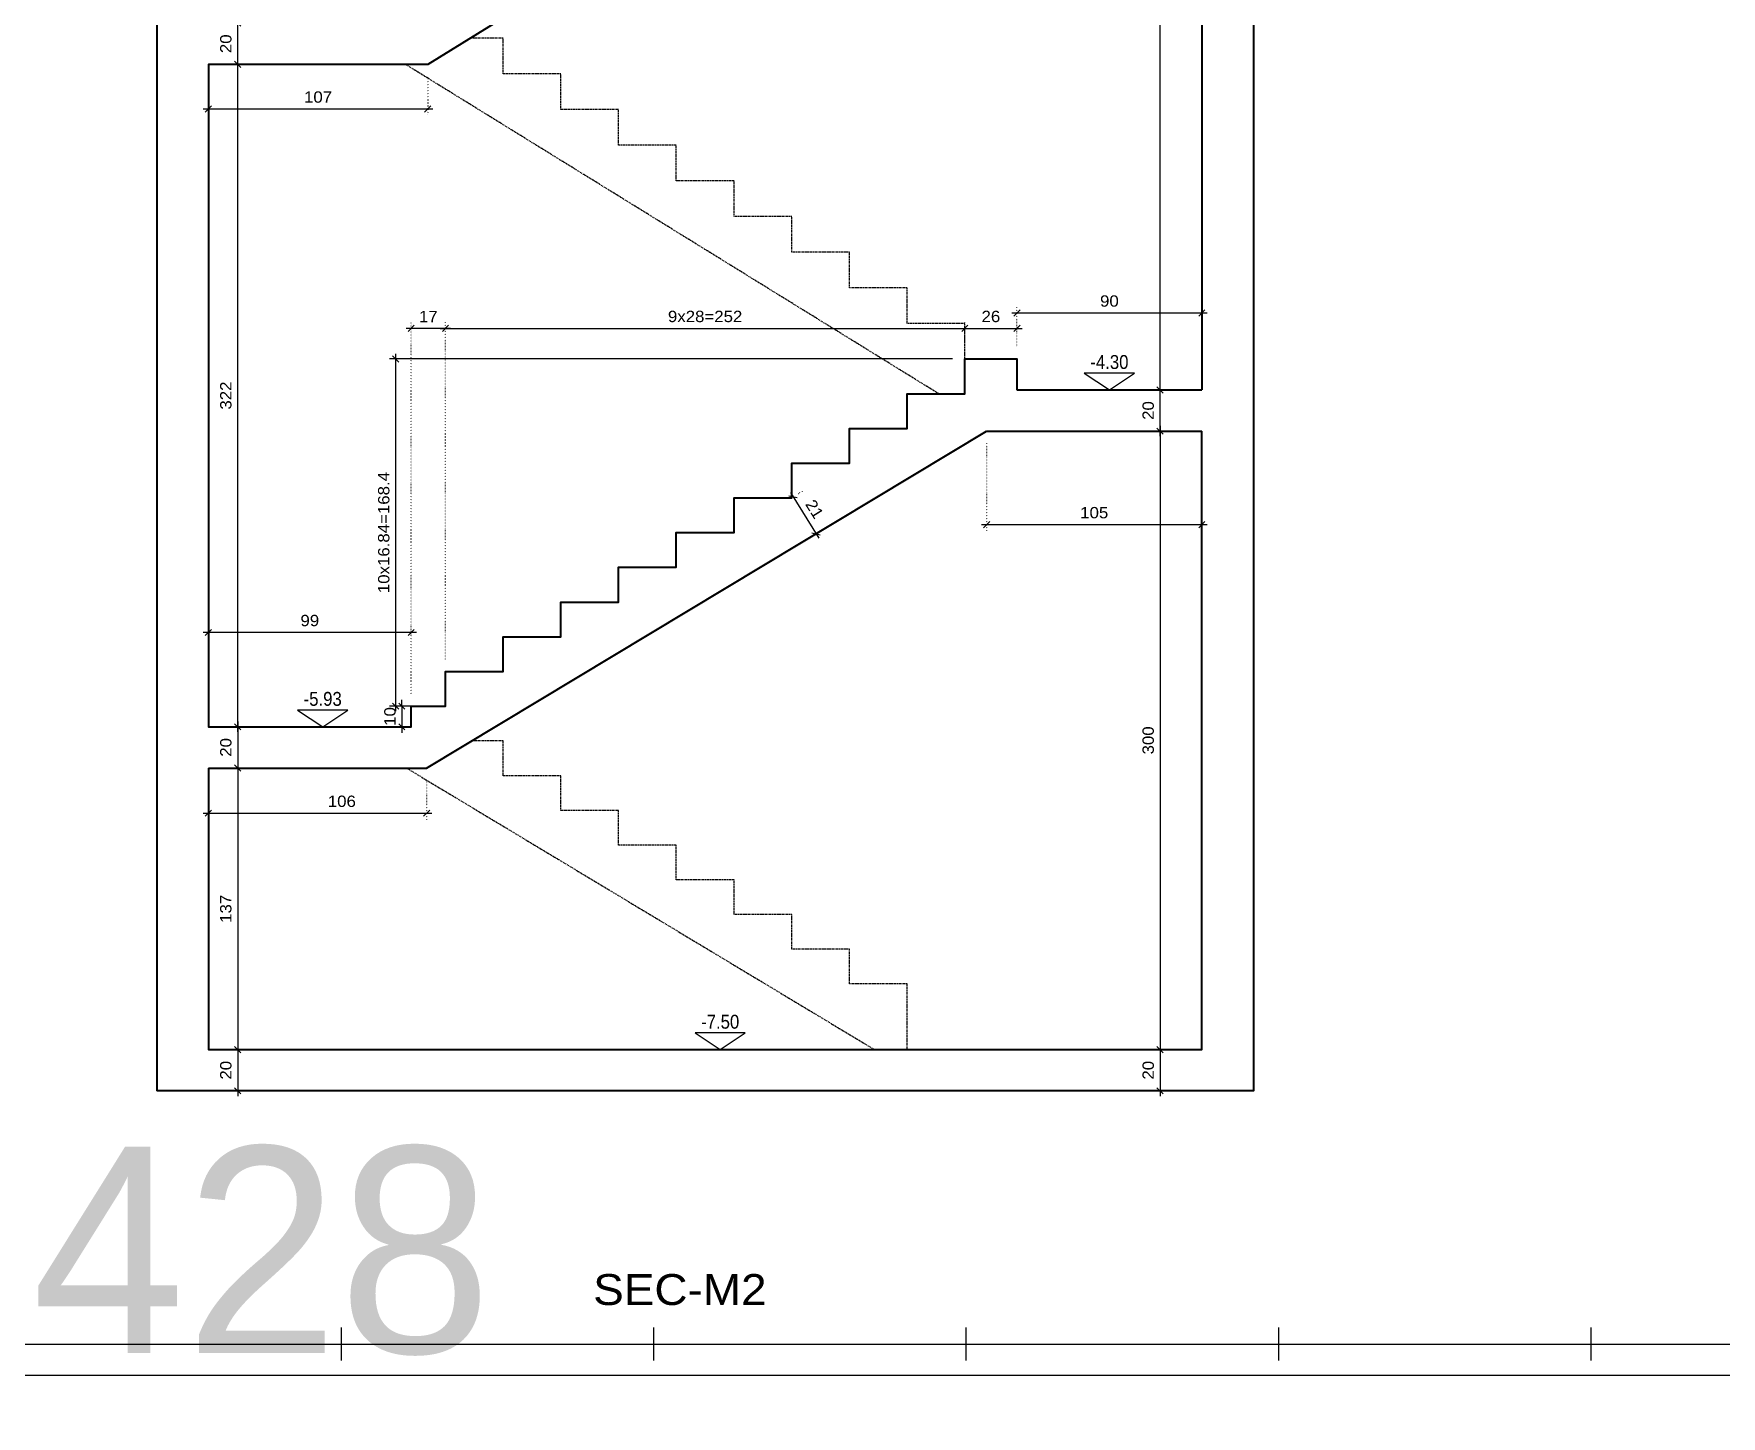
# Model space of a CAD drawing. Header units: centimetres. Extents: x 20560 to 58501, y -11023 to 7736.
# Drawn here: x 54501 to 55320, y -10987 to -10317 of the extents above; entities that cross this region are included whole.
import ezdxf
from ezdxf.enums import TextEntityAlignment as Align

# ---------------------------------------------------------------- set-up
doc = ezdxf.new("R2010")
doc.units = ezdxf.units.CM
doc.header["$LTSCALE"] = 0.5
doc.header["$MEASUREMENT"] = 0
for name, pattern in [('DASHDOT2', [0.5, 0.25, -0.125, 0, -0.125]), ('DOT', [0.25, 0, -0.25]), ('HD', [0.3, 0.2, -0.1])]:
    doc.linetypes.add(name, pattern=pattern)
doc.layers.get('DEFPOINTS').update_dxf_attribs({"color": 1})
for name, color, linetype in [('DIM', 2, 'Continuous'), ('ENG_level', 1, 'DASHDOT2'), ('IRON', 1, 'Continuous'), ('otm-text', 1, 'Continuous'), ('P-lines', 3, 'Continuous')]:
    doc.layers.add(name, color=color, linetype=linetype)
doc.layers.add('l4', color=2, linetype='HD', transparency=0.5)
doc.layers.add('W-Conc', color=3, linetype='Continuous', lineweight=40)
doc.styles.add('AUTechno', font='AUTechno')
doc.styles.add('danmm', font='danmm.shx', dxfattribs={"width": 0.9})
doc.styles.add('hebtxt', font='hebtxt-weld.shx', dxfattribs={"width": 1.11})
doc.styles.add('ROMANS', font='romans')
doc.dimstyles.new('25', dxfattribs={"dimtxt": 5.5, "dimasz": 3, "dimexe": 3, "dimexo": 6, "dimgap": 3, "dimtad": 1, "dimdec": 0, "dimrnd": 0.5, "dimtxsty": 'hebtxt', "dimblk1": 'OBLIQUE', "dimblk2": 'OBLIQUE', "dimsah": 1, "dimcen": 1, "dimdle": 2.5, "dimclre": 9, "dimclrt": 3, "dimazin": 3, "dimtfac": 1, "dimtdec": 0, "dimtix": 1, "dimtmove": 2, "dimatfit": 3, "dimldrblk": 'OBLIQUE'})
doc.dimstyles.get("Standard").update_dxf_attribs({"dimscale": 100, "dimtxt": 2.5, "dimasz": 0.01, "dimexe": 0.2, "dimexo": 1.2, "dimgap": 0.1, "dimtad": 1, "dimdec": 0, "dimrnd": 0.1, "dimtxsty": 'AUTechno', "dimblk": 'AUCircle', "dimcen": 0.2, "dimse1": 1, "dimse2": 1, "dimclrd": 256, "dimclrt": 256, "dimadec": 1, "dimazin": 3, "dimtfac": 1, "dimtdec": 0, "dimtmove": 2, "dimatfit": 3, "dimldrblk": 'AUArrowL', "dimlwd": -1})

# ---------------------------------------------------------------- blocks, each defined once
blk = doc.blocks.new('MF1')
blk.add_lwpolyline([(30, 20), (0, 0), (-30, 20)], close=True)
at = {"style": 'ROMANS'}
blk.add_attdef('0', text='', height=6, dxfattribs=at).set_placement((0, 25), align=Align.CENTER)
blk = doc.blocks.new('_OBLIQUE')
at = {"color": 0, "linetype": 'ByBlock'}
blk.add_line((-0.5, -0.5), (0.5, 0.5), dxfattribs=at)
blk = doc.blocks.new('*D2712')
at = {"layer": 'DEFPOINTS', "color": 0, "ltscale": 5, "transparency": 16777216}
for p in [(54599.75, -10331.36), (54604.77, -10331.36), (54603.57, -10652.66)]:
    blk.add_point(p, dxfattribs=at)
at = {"layer": 'DIM', "color": 9, "linetype": 'DOT', "lineweight": -2, "ltscale": 5, "transparency": 16777216}
for p, q in [((54598.77, -10331.36), (54596.75, -10331.36)), ((54597.57, -10652.66), (54596.75, -10652.66))]:
    blk.add_line(p, q, dxfattribs=at)
at = {"layer": 'DIM', "color": 0, "lineweight": -2, "ltscale": 5, "transparency": 16777216}
blk.add_line((54599.75, -10655.16), (54599.75, -10328.86), dxfattribs=at)
at = {"layer": 'DIM', "color": 0, "lineweight": -2, "ltscale": 5, "transparency": 16777216, "xscale": 3, "yscale": 3, "zscale": 3}
for p, rotation in [((54599.75, -10331.36), 90), ((54599.75, -10652.66), 270)]:
    blk.add_blockref('_OBLIQUE', p, dxfattribs=dict(at, rotation=rotation))
at = {"layer": 'DIM', "color": 3, "ltscale": 5, "transparency": 16777216, "insert": (54594, -10492.01), "char_height": 5.5, "attachment_point": 5, "rotation": 90, "style": 'hebtxt'}
blk.add_mtext('\\A1;322', dxfattribs=at)
blk = doc.blocks.new('*D2713')
at = {"layer": 'DEFPOINTS', "color": 0, "ltscale": 5, "transparency": 16777216}
for p in [(54599.75, -10311.36), (54604.42, -10311.36), (54604.77, -10331.36)]:
    blk.add_point(p, dxfattribs=at)
at = {"layer": 'DIM', "color": 9, "linetype": 'DOT', "lineweight": -2, "ltscale": 5, "transparency": 16777216}
for p, q in [((54598.42, -10311.36), (54596.75, -10311.36)), ((54598.77, -10331.36), (54596.75, -10331.36))]:
    blk.add_line(p, q, dxfattribs=at)
at = {"layer": 'DIM', "color": 0, "lineweight": -2, "ltscale": 5, "transparency": 16777216}
blk.add_line((54599.75, -10333.86), (54599.75, -10308.86), dxfattribs=at)
at = {"layer": 'DIM', "color": 0, "lineweight": -2, "ltscale": 5, "transparency": 16777216, "xscale": 3, "yscale": 3, "zscale": 3}
for p, rotation in [((54599.75, -10311.36), 90), ((54599.75, -10331.36), 270)]:
    blk.add_blockref('_OBLIQUE', p, dxfattribs=dict(at, rotation=rotation))
at = {"layer": 'DIM', "color": 3, "ltscale": 5, "transparency": 16777216, "insert": (54594, -10321.36), "char_height": 5.5, "attachment_point": 5, "rotation": 90, "style": 'hebtxt'}
blk.add_mtext('\\A1;20', dxfattribs=at)
blk = doc.blocks.new('*D2720')
at = {"layer": 'DEFPOINTS', "color": 0, "ltscale": 5, "transparency": 16777216}
for p in [(54585.53, -10672.66), (54691.4, -10672.66), (54691.4, -10694.59)]:
    blk.add_point(p, dxfattribs=at)
at = {"layer": 'DIM', "color": 9, "linetype": 'DOT', "lineweight": -2, "ltscale": 5, "transparency": 16777216}
for p, q in [((54585.53, -10678.66), (54585.53, -10697.59)), ((54691.4, -10678.66), (54691.4, -10697.59))]:
    blk.add_line(p, q, dxfattribs=at)
at = {"layer": 'DIM', "color": 0, "lineweight": -2, "ltscale": 5, "transparency": 16777216}
blk.add_line((54583.03, -10694.59), (54693.9, -10694.59), dxfattribs=at)
at = {"layer": 'DIM', "color": 0, "lineweight": -2, "ltscale": 5, "transparency": 16777216, "xscale": 3, "yscale": 3, "zscale": 3, "rotation": 180}
blk.add_blockref('_OBLIQUE', (54585.53, -10694.59), dxfattribs=at)
at = {"layer": 'DIM', "color": 0, "lineweight": -2, "ltscale": 5, "transparency": 16777216, "xscale": 3, "yscale": 3, "zscale": 3}
blk.add_blockref('_OBLIQUE', (54691.4, -10694.59), dxfattribs=at)
at = {"layer": 'DIM', "color": 3, "ltscale": 5, "transparency": 16777216, "insert": (54650.26, -10688.84), "char_height": 5.5, "attachment_point": 5, "style": 'hebtxt'}
blk.add_mtext('\\A1;106', dxfattribs=at)
blk = doc.blocks.new('*D2721')
at = {"layer": 'DEFPOINTS', "color": 0, "ltscale": 5, "transparency": 16777216}
for p in [(54963.09, -10509.26), (55067.53, -10509.26), (55067.53, -10554.59)]:
    blk.add_point(p, dxfattribs=at)
at = {"layer": 'DIM', "color": 9, "linetype": 'DOT', "lineweight": -2, "ltscale": 5, "transparency": 16777216}
for p, q in [((54963.09, -10515.26), (54963.09, -10557.59)), ((55067.53, -10515.26), (55067.53, -10557.59))]:
    blk.add_line(p, q, dxfattribs=at)
at = {"layer": 'DIM', "color": 0, "lineweight": -2, "ltscale": 5, "transparency": 16777216}
blk.add_line((54960.59, -10554.59), (55070.03, -10554.59), dxfattribs=at)
at = {"layer": 'DIM', "color": 0, "lineweight": -2, "ltscale": 5, "transparency": 16777216, "xscale": 3, "yscale": 3, "zscale": 3, "rotation": 180}
blk.add_blockref('_OBLIQUE', (54963.09, -10554.59), dxfattribs=at)
at = {"layer": 'DIM', "color": 0, "lineweight": -2, "ltscale": 5, "transparency": 16777216, "xscale": 3, "yscale": 3, "zscale": 3}
blk.add_blockref('_OBLIQUE', (55067.53, -10554.59), dxfattribs=at)
at = {"layer": 'DIM', "color": 3, "ltscale": 5, "transparency": 16777216, "insert": (55015.31, -10548.84), "char_height": 5.5, "attachment_point": 5, "style": 'hebtxt'}
blk.add_mtext('\\A1;105', dxfattribs=at)
blk = doc.blocks.new('*D2722')
at = {"layer": 'DEFPOINTS', "color": 0, "ltscale": 5, "transparency": 16777216}
for p in [(54585.53, -10331.36), (54691.92, -10331.36), (54691.92, -10352.99)]:
    blk.add_point(p, dxfattribs=at)
at = {"layer": 'DIM', "color": 9, "linetype": 'DOT', "lineweight": -2, "ltscale": 5, "transparency": 16777216}
for p, q in [((54585.53, -10337.36), (54585.53, -10355.99)), ((54691.92, -10337.36), (54691.92, -10355.99))]:
    blk.add_line(p, q, dxfattribs=at)
at = {"layer": 'DIM', "color": 0, "lineweight": -2, "ltscale": 5, "transparency": 16777216}
blk.add_line((54583.03, -10352.99), (54694.42, -10352.99), dxfattribs=at)
at = {"layer": 'DIM', "color": 0, "lineweight": -2, "ltscale": 5, "transparency": 16777216, "xscale": 3, "yscale": 3, "zscale": 3, "rotation": 180}
blk.add_blockref('_OBLIQUE', (54585.53, -10352.99), dxfattribs=at)
at = {"layer": 'DIM', "color": 0, "lineweight": -2, "ltscale": 5, "transparency": 16777216, "xscale": 3, "yscale": 3, "zscale": 3}
blk.add_blockref('_OBLIQUE', (54691.92, -10352.99), dxfattribs=at)
at = {"layer": 'DIM', "color": 3, "ltscale": 5, "transparency": 16777216, "insert": (54638.73, -10347.24), "char_height": 5.5, "attachment_point": 5, "style": 'hebtxt'}
blk.add_mtext('\\A1;107', dxfattribs=at)
blk = doc.blocks.new('*D2736')
at = {"layer": 'DEFPOINTS', "color": 0, "ltscale": 5, "transparency": 16777216}
for p in [(54952.53, -10459.41), (54952.53, -10474.26), (54700.53, -10625.82)]:
    blk.add_point(p, dxfattribs=at)
at = {"layer": 'DIM', "color": 0, "lineweight": -2, "ltscale": 5, "transparency": 16777216}
blk.add_line((54698.03, -10459.41), (54955.03, -10459.41), dxfattribs=at)
at = {"layer": 'DIM', "color": 9, "linetype": 'DOT', "lineweight": -2, "ltscale": 5, "transparency": 16777216}
for p, q in [((54700.53, -10619.82), (54700.53, -10456.41)), ((54952.53, -10468.26), (54952.53, -10456.41))]:
    blk.add_line(p, q, dxfattribs=at)
at = {"layer": 'DIM', "color": 0, "lineweight": -2, "ltscale": 5, "transparency": 16777216, "xscale": 3, "yscale": 3, "zscale": 3, "rotation": 180}
blk.add_blockref('_OBLIQUE', (54700.53, -10459.41), dxfattribs=at)
at = {"layer": 'DIM', "color": 0, "lineweight": -2, "ltscale": 5, "transparency": 16777216, "xscale": 3, "yscale": 3, "zscale": 3}
blk.add_blockref('_OBLIQUE', (54952.53, -10459.41), dxfattribs=at)
at = {"layer": 'DIM', "color": 3, "ltscale": 5, "transparency": 16777216, "insert": (54826.53, -10453.66), "char_height": 5.5, "attachment_point": 5, "style": 'hebtxt'}
blk.add_mtext('\\A1;9x28=252', dxfattribs=at)
blk = doc.blocks.new('*D2737')
at = {"layer": 'DEFPOINTS', "color": 0, "ltscale": 5, "transparency": 16777216}
for p in [(54683.91, -10459.41), (54700.53, -10625.82), (54683.91, -10642.66)]:
    blk.add_point(p, dxfattribs=at)
at = {"layer": 'DIM', "color": 0, "lineweight": -2, "ltscale": 5, "transparency": 16777216}
blk.add_line((54703.03, -10459.41), (54681.41, -10459.41), dxfattribs=at)
at = {"layer": 'DIM', "color": 9, "linetype": 'DOT', "lineweight": -2, "ltscale": 5, "transparency": 16777216}
for p, q in [((54683.91, -10636.66), (54683.91, -10456.41)), ((54700.53, -10619.82), (54700.53, -10456.41))]:
    blk.add_line(p, q, dxfattribs=at)
at = {"layer": 'DIM', "color": 0, "lineweight": -2, "ltscale": 5, "transparency": 16777216, "xscale": 3, "yscale": 3, "zscale": 3, "rotation": 180}
blk.add_blockref('_OBLIQUE', (54683.91, -10459.41), dxfattribs=at)
at = {"layer": 'DIM', "color": 0, "lineweight": -2, "ltscale": 5, "transparency": 16777216, "xscale": 3, "yscale": 3, "zscale": 3}
blk.add_blockref('_OBLIQUE', (54700.53, -10459.41), dxfattribs=at)
at = {"layer": 'DIM', "color": 3, "ltscale": 5, "transparency": 16777216, "insert": (54692.22, -10453.66), "char_height": 5.5, "attachment_point": 5, "style": 'hebtxt'}
blk.add_mtext('\\A1;17', dxfattribs=at)
blk = doc.blocks.new('*D2738')
at = {"layer": 'DEFPOINTS', "color": 0, "ltscale": 5, "transparency": 16777216}
for p in [(54977.8, -10459.41), (54952.53, -10474.26), (54977.8, -10474.26, 0)]:
    blk.add_point(p, dxfattribs=at)
at = {"layer": 'DIM', "color": 0, "lineweight": -2, "ltscale": 5, "transparency": 16777216}
blk.add_line((54950.03, -10459.41), (54980.3, -10459.41), dxfattribs=at)
at = {"layer": 'DIM', "color": 9, "linetype": 'DOT', "lineweight": -2, "ltscale": 5, "transparency": 16777216}
for p, q in [((54952.53, -10468.26), (54952.53, -10456.41)), ((54977.8, -10468.26), (54977.8, -10456.41))]:
    blk.add_line(p, q, dxfattribs=at)
at = {"layer": 'DIM', "color": 0, "lineweight": -2, "ltscale": 5, "transparency": 16777216, "xscale": 3, "yscale": 3, "zscale": 3, "rotation": 180}
blk.add_blockref('_OBLIQUE', (54952.53, -10459.41), dxfattribs=at)
at = {"layer": 'DIM', "color": 0, "lineweight": -2, "ltscale": 5, "transparency": 16777216, "xscale": 3, "yscale": 3, "zscale": 3}
blk.add_blockref('_OBLIQUE', (54977.8, -10459.41), dxfattribs=at)
at = {"layer": 'DIM', "color": 3, "ltscale": 5, "transparency": 16777216, "insert": (54965.17, -10453.66), "char_height": 5.5, "attachment_point": 5, "style": 'hebtxt'}
blk.add_mtext('\\A1;26', dxfattribs=at)
blk = doc.blocks.new('*D2739')
at = {"layer": 'DEFPOINTS', "color": 0, "ltscale": 5, "transparency": 16777216}
for p in [(54952.53, -10474.26, 0), (54676.37, -10642.66), (54700.53, -10642.66)]:
    blk.add_point(p, dxfattribs=at)
at = {"layer": 'DIM', "color": 9, "lineweight": -2, "ltscale": 5, "transparency": 16777216}
for p, q in [((54946.53, -10474.26), (54673.37, -10474.26)), ((54694.53, -10642.66), (54673.37, -10642.66))]:
    blk.add_line(p, q, dxfattribs=at)
at = {"layer": 'DIM', "color": 0, "lineweight": -2, "ltscale": 5, "transparency": 16777216}
blk.add_line((54676.37, -10471.76), (54676.37, -10645.16), dxfattribs=at)
at = {"layer": 'DIM', "color": 0, "lineweight": -2, "ltscale": 5, "transparency": 16777216, "xscale": 3, "yscale": 3, "zscale": 3}
for p, rotation in [((54676.37, -10474.26), 90), ((54676.37, -10642.66), 270)]:
    blk.add_blockref('_OBLIQUE', p, dxfattribs=dict(at, rotation=rotation))
at = {"layer": 'DIM', "color": 3, "ltscale": 5, "transparency": 16777216, "insert": (54670.62, -10558.46), "char_height": 5.5, "attachment_point": 5, "rotation": 90, "style": 'hebtxt'}
blk.add_mtext('\\A1;10x16.84=168.4', dxfattribs=at)
blk = doc.blocks.new('*D2740')
at = {"layer": 'DEFPOINTS', "color": 0, "ltscale": 5, "transparency": 16777216}
for p in [(54700.53, -10642.66), (54679.37, -10652.66), (54683.91, -10652.66)]:
    blk.add_point(p, dxfattribs=at)
at = {"layer": 'DIM', "color": 9, "linetype": 'DOT', "lineweight": -2, "ltscale": 5, "transparency": 16777216}
for p, q in [((54694.53, -10642.66), (54676.37, -10642.66)), ((54677.91, -10652.66), (54676.37, -10652.66))]:
    blk.add_line(p, q, dxfattribs=at)
at = {"layer": 'DIM', "color": 0, "lineweight": -2, "ltscale": 5, "transparency": 16777216}
for p, q in [((54679.37, -10642.66), (54679.37, -10639.66)), ((54679.37, -10642.66), (54679.37, -10652.66)), ((54679.37, -10652.66), (54679.37, -10655.66))]:
    blk.add_line(p, q, dxfattribs=at)
at = {"layer": 'DIM', "color": 0, "lineweight": -2, "ltscale": 5, "transparency": 16777216, "xscale": 3, "yscale": 3, "zscale": 3}
for p, rotation in [((54679.37, -10642.66), 270), ((54679.37, -10652.66), 90)]:
    blk.add_blockref('_OBLIQUE', p, dxfattribs=dict(at, rotation=rotation))
at = {"layer": 'DIM', "color": 3, "ltscale": 5, "transparency": 16777216, "insert": (54673.62, -10647.66), "char_height": 5.5, "attachment_point": 5, "rotation": 90, "style": 'hebtxt'}
blk.add_mtext('\\A1;10', dxfattribs=at)
blk = doc.blocks.new('*D2781')
at = {"layer": 'DEFPOINTS', "color": 0, "ltscale": 5, "transparency": 16777216}
for p in [(55047.26, -10489.26), (55067.53, -10489.26, 0), (55067.53, -10509.26, 0)]:
    blk.add_point(p, dxfattribs=at)
at = {"layer": 'DIM', "color": 0, "lineweight": -2, "ltscale": 5, "transparency": 16777216}
blk.add_line((55047.26, -10511.76), (55047.26, -10486.76), dxfattribs=at)
at = {"layer": 'DIM', "color": 9, "linetype": 'DOT', "lineweight": -2, "ltscale": 5, "transparency": 16777216}
for p, q in [((55061.53, -10489.26), (55044.26, -10489.26)), ((55061.53, -10509.26), (55044.26, -10509.26))]:
    blk.add_line(p, q, dxfattribs=at)
at = {"layer": 'DIM', "color": 0, "lineweight": -2, "ltscale": 5, "transparency": 16777216, "xscale": 3, "yscale": 3, "zscale": 3}
for p, rotation in [((55047.26, -10489.26), 90), ((55047.26, -10509.26), 270)]:
    blk.add_blockref('_OBLIQUE', p, dxfattribs=dict(at, rotation=rotation))
at = {"layer": 'DIM', "color": 3, "ltscale": 5, "transparency": 16777216, "insert": (55041.51, -10499.26), "char_height": 5.5, "attachment_point": 5, "rotation": 90, "style": 'hebtxt'}
blk.add_mtext('\\A1;20', dxfattribs=at)
blk = doc.blocks.new('*D2805')
at = {"layer": 'DEFPOINTS', "color": 0, "ltscale": 5, "transparency": 16777216}
for p in [(54603.57, -10652.66), (54599.75, -10672.66), (54604.45, -10672.66, 0)]:
    blk.add_point(p, dxfattribs=at)
at = {"layer": 'DIM', "color": 0, "lineweight": -2, "ltscale": 5, "transparency": 16777216}
blk.add_line((54599.75, -10650.16), (54599.75, -10675.16), dxfattribs=at)
at = {"layer": 'DIM', "color": 9, "linetype": 'DOT', "lineweight": -2, "ltscale": 5, "transparency": 16777216}
for p, q in [((54597.57, -10652.66), (54596.75, -10652.66)), ((54598.45, -10672.66), (54596.75, -10672.66))]:
    blk.add_line(p, q, dxfattribs=at)
at = {"layer": 'DIM', "color": 0, "lineweight": -2, "ltscale": 5, "transparency": 16777216, "xscale": 3, "yscale": 3, "zscale": 3}
for p, rotation in [((54599.75, -10652.66), 90), ((54599.75, -10672.66), 270)]:
    blk.add_blockref('_OBLIQUE', p, dxfattribs=dict(at, rotation=rotation))
at = {"layer": 'DIM', "color": 3, "ltscale": 5, "transparency": 16777216, "insert": (54594, -10662.66), "char_height": 5.5, "attachment_point": 5, "rotation": 90, "style": 'hebtxt'}
blk.add_mtext('\\A1;20', dxfattribs=at)
blk = doc.blocks.new('*D2806')
at = {"layer": 'DEFPOINTS', "color": 0, "ltscale": 5, "transparency": 16777216}
for p in [(54604.45, -10672.66, 0), (54599.75, -10809.26), (54633.7, -10809.26)]:
    blk.add_point(p, dxfattribs=at)
at = {"layer": 'DIM', "color": 9, "linetype": 'DOT', "lineweight": -2, "ltscale": 5, "transparency": 16777216}
for p, q in [((54598.45, -10672.66), (54596.75, -10672.66)), ((54627.7, -10809.26), (54596.75, -10809.26))]:
    blk.add_line(p, q, dxfattribs=at)
at = {"layer": 'DIM', "color": 0, "lineweight": -2, "ltscale": 5, "transparency": 16777216}
blk.add_line((54599.75, -10670.16), (54599.75, -10811.76), dxfattribs=at)
at = {"layer": 'DIM', "color": 0, "lineweight": -2, "ltscale": 5, "transparency": 16777216, "xscale": 3, "yscale": 3, "zscale": 3}
for p, rotation in [((54599.75, -10672.66), 90), ((54599.75, -10809.26), 270)]:
    blk.add_blockref('_OBLIQUE', p, dxfattribs=dict(at, rotation=rotation))
at = {"layer": 'DIM', "color": 3, "ltscale": 5, "transparency": 16777216, "insert": (54594, -10740.96), "char_height": 5.5, "attachment_point": 5, "rotation": 90, "style": 'hebtxt'}
blk.add_mtext('\\A1;137', dxfattribs=at)
blk = doc.blocks.new('*D2807')
at = {"layer": 'DEFPOINTS', "color": 0, "ltscale": 5, "transparency": 16777216}
for p in [(54633.7, -10809.26), (54599.75, -10829.26), (54632.17, -10829.26)]:
    blk.add_point(p, dxfattribs=at)
at = {"layer": 'DIM', "color": 0, "lineweight": -2, "ltscale": 5, "transparency": 16777216}
blk.add_line((54599.75, -10806.76), (54599.75, -10831.76), dxfattribs=at)
at = {"layer": 'DIM', "color": 9, "linetype": 'DOT', "lineweight": -2, "ltscale": 5, "transparency": 16777216}
for p, q in [((54627.7, -10809.26), (54596.75, -10809.26)), ((54626.17, -10829.26), (54596.75, -10829.26))]:
    blk.add_line(p, q, dxfattribs=at)
at = {"layer": 'DIM', "color": 0, "lineweight": -2, "ltscale": 5, "transparency": 16777216, "xscale": 3, "yscale": 3, "zscale": 3}
for p, rotation in [((54599.75, -10809.26), 90), ((54599.75, -10829.26), 270)]:
    blk.add_blockref('_OBLIQUE', p, dxfattribs=dict(at, rotation=rotation))
at = {"layer": 'DIM', "color": 3, "ltscale": 5, "transparency": 16777216, "insert": (54594, -10819.26), "char_height": 5.5, "attachment_point": 5, "rotation": 90, "style": 'hebtxt'}
blk.add_mtext('\\A1;20', dxfattribs=at)
blk = doc.blocks.new('*D2808')
at = {"layer": 'DEFPOINTS', "color": 0, "ltscale": 5, "transparency": 16777216}
for p in [(55067.53, -10509.26, 0), (55047.26, -10809.26), (55067.53, -10809.26)]:
    blk.add_point(p, dxfattribs=at)
at = {"layer": 'DIM', "color": 9, "linetype": 'DOT', "lineweight": -2, "ltscale": 5, "transparency": 16777216}
for p, q in [((55061.53, -10509.26), (55044.26, -10509.26)), ((55061.53, -10809.26), (55044.26, -10809.26))]:
    blk.add_line(p, q, dxfattribs=at)
at = {"layer": 'DIM', "color": 0, "lineweight": -2, "ltscale": 5, "transparency": 16777216}
blk.add_line((55047.26, -10506.76), (55047.26, -10811.76), dxfattribs=at)
at = {"layer": 'DIM', "color": 0, "lineweight": -2, "ltscale": 5, "transparency": 16777216, "xscale": 3, "yscale": 3, "zscale": 3}
for p, rotation in [((55047.26, -10509.26), 90), ((55047.26, -10809.26), 270)]:
    blk.add_blockref('_OBLIQUE', p, dxfattribs=dict(at, rotation=rotation))
at = {"layer": 'DIM', "color": 3, "ltscale": 5, "transparency": 16777216, "insert": (55041.51, -10659.26), "char_height": 5.5, "attachment_point": 5, "rotation": 90, "style": 'hebtxt'}
blk.add_mtext('\\A1;300', dxfattribs=at)
blk = doc.blocks.new('*D2809')
at = {"layer": 'DEFPOINTS', "color": 0, "ltscale": 5, "transparency": 16777216}
for p in [(55067.53, -10809.26), (55047.26, -10829.26), (55053.77, -10829.26)]:
    blk.add_point(p, dxfattribs=at)
at = {"layer": 'DIM', "color": 0, "lineweight": -2, "ltscale": 5, "transparency": 16777216}
blk.add_line((55047.26, -10806.76), (55047.26, -10831.76), dxfattribs=at)
at = {"layer": 'DIM', "color": 9, "linetype": 'DOT', "lineweight": -2, "ltscale": 5, "transparency": 16777216}
for p, q in [((55061.53, -10809.26), (55044.26, -10809.26)), ((55047.77, -10829.26), (55044.26, -10829.26))]:
    blk.add_line(p, q, dxfattribs=at)
at = {"layer": 'DIM', "color": 0, "lineweight": -2, "ltscale": 5, "transparency": 16777216, "xscale": 3, "yscale": 3, "zscale": 3}
for p, rotation in [((55047.26, -10809.26), 90), ((55047.26, -10829.26), 270)]:
    blk.add_blockref('_OBLIQUE', p, dxfattribs=dict(at, rotation=rotation))
at = {"layer": 'DIM', "color": 3, "ltscale": 5, "transparency": 16777216, "insert": (55041.51, -10819.26), "char_height": 5.5, "attachment_point": 5, "rotation": 90, "style": 'hebtxt'}
blk.add_mtext('\\A1;20', dxfattribs=at)
blk = doc.blocks.new('*D3574')
at = {"layer": 'DEFPOINTS', "color": 0, "ltscale": 5, "transparency": 16777216}
for p in [(55047.26, -10119.26), (55067.53, -10119.26, 0), (55067.53, -10489.26, 0)]:
    blk.add_point(p, dxfattribs=at)
at = {"layer": 'DIM', "color": 9, "linetype": 'DOT', "lineweight": -2, "ltscale": 5, "transparency": 16777216}
for p, q in [((55061.53, -10119.26), (55044.26, -10119.26)), ((55061.53, -10489.26), (55044.26, -10489.26))]:
    blk.add_line(p, q, dxfattribs=at)
at = {"layer": 'DIM', "color": 0, "lineweight": -2, "ltscale": 5, "transparency": 16777216}
blk.add_line((55047.26, -10491.76), (55047.26, -10116.76), dxfattribs=at)
at = {"layer": 'DIM', "color": 0, "lineweight": -2, "ltscale": 5, "transparency": 16777216, "xscale": 3, "yscale": 3, "zscale": 3}
for p, rotation in [((55047.26, -10119.26), 90), ((55047.26, -10489.26), 270)]:
    blk.add_blockref('_OBLIQUE', p, dxfattribs=dict(at, rotation=rotation))
at = {"layer": 'DIM', "color": 3, "ltscale": 5, "transparency": 16777216, "insert": (55041.51, -10304.26), "char_height": 5.5, "attachment_point": 5, "rotation": 90, "style": 'hebtxt'}
blk.add_mtext('\\A1;370', dxfattribs=at)
blk = doc.blocks.new('*D3632')
at = {"layer": 'DEFPOINTS', "color": 0, "ltscale": 5, "transparency": 16777216}
for p in [(54585.53, -10606.91), (54585.53, -10642.66, 0), (54683.91, -10642.66, 0)]:
    blk.add_point(p, dxfattribs=at)
at = {"layer": 'DIM', "color": 0, "lineweight": -2, "ltscale": 5, "transparency": 16777216}
blk.add_line((54686.41, -10606.91), (54583.03, -10606.91), dxfattribs=at)
at = {"layer": 'DIM', "color": 9, "linetype": 'DOT', "lineweight": -2, "ltscale": 5, "transparency": 16777216}
for p, q in [((54585.53, -10636.66), (54585.53, -10603.91)), ((54683.91, -10636.66), (54683.91, -10603.91))]:
    blk.add_line(p, q, dxfattribs=at)
at = {"layer": 'DIM', "color": 0, "lineweight": -2, "ltscale": 5, "transparency": 16777216, "xscale": 3, "yscale": 3, "zscale": 3, "rotation": 180}
blk.add_blockref('_OBLIQUE', (54585.53, -10606.91), dxfattribs=at)
at = {"layer": 'DIM', "color": 0, "lineweight": -2, "ltscale": 5, "transparency": 16777216, "xscale": 3, "yscale": 3, "zscale": 3}
blk.add_blockref('_OBLIQUE', (54683.91, -10606.91), dxfattribs=at)
at = {"layer": 'DIM', "color": 3, "ltscale": 5, "transparency": 16777216, "insert": (54634.72, -10601.16), "char_height": 5.5, "attachment_point": 5, "style": 'hebtxt'}
blk.add_mtext('\\A1;99', dxfattribs=at)
blk = doc.blocks.new('*D3634')
at = {"layer": 'DEFPOINTS', "color": 0, "ltscale": 5, "transparency": 16777216}
for p in [(55067.53, -10451.93), (55067.53, -10461.38, 0), (54977.8, -10474.26, 0)]:
    blk.add_point(p, dxfattribs=at)
at = {"layer": 'DIM', "color": 0, "lineweight": -2, "ltscale": 5, "transparency": 16777216}
blk.add_line((54975.3, -10451.93), (55070.03, -10451.93), dxfattribs=at)
at = {"layer": 'DIM', "color": 9, "linetype": 'DOT', "lineweight": -2, "ltscale": 5, "transparency": 16777216}
for p, q in [((54977.8, -10468.26), (54977.8, -10448.93)), ((55067.53, -10455.38), (55067.53, -10448.93))]:
    blk.add_line(p, q, dxfattribs=at)
at = {"layer": 'DIM', "color": 0, "lineweight": -2, "ltscale": 5, "transparency": 16777216, "xscale": 3, "yscale": 3, "zscale": 3, "rotation": 180}
blk.add_blockref('_OBLIQUE', (54977.8, -10451.93), dxfattribs=at)
at = {"layer": 'DIM', "color": 0, "lineweight": -2, "ltscale": 5, "transparency": 16777216, "xscale": 3, "yscale": 3, "zscale": 3}
blk.add_blockref('_OBLIQUE', (55067.53, -10451.93), dxfattribs=at)
at = {"layer": 'DIM', "color": 3, "ltscale": 5, "transparency": 16777216, "insert": (55022.67, -10446.18), "char_height": 5.5, "attachment_point": 5, "style": 'hebtxt'}
blk.add_mtext('\\A1;90', dxfattribs=at)
blk = doc.blocks.new('*D3703')
at = {"layer": 'DEFPOINTS', "color": 0, "ltscale": 5, "transparency": 16777216}
for p in [(54868.53, -10541.62, 0), (54879.66, -10559.43, 0), (54880.32, -10559.02)]:
    blk.add_point(p, dxfattribs=at)
at = {"layer": 'DIM', "color": 0, "lineweight": -2, "ltscale": 5, "transparency": 16777216}
blk.add_line((54867.87, -10539.09), (54881.65, -10561.14), dxfattribs=at)
at = {"layer": 'DIM', "color": 9, "linetype": 'DOT', "lineweight": -2, "ltscale": 5, "transparency": 16777216}
for p, q in [((54873.62, -10538.44), (54871.74, -10539.62)), ((54884.75, -10556.25), (54882.87, -10557.43))]:
    blk.add_line(p, q, dxfattribs=at)
at = {"layer": 'DIM', "color": 0, "lineweight": -2, "ltscale": 5, "transparency": 16777216, "xscale": 3, "yscale": 3, "zscale": 3}
for p, rotation in [((54869.19, -10541.21), 122.0053832080824), ((54880.32, -10559.02), 302.0053832080825)]:
    blk.add_blockref('_OBLIQUE', p, dxfattribs=dict(at, rotation=rotation))
at = {"layer": 'DIM', "color": 3, "ltscale": 5, "transparency": 16777216, "insert": (54879.63, -10547.07), "char_height": 5.5, "attachment_point": 5, "rotation": 302.00538, "style": 'hebtxt'}
blk.add_mtext('\\A1;21', dxfattribs=at)
blk = doc.blocks.new('AUCircle')
blk.add_line((0, -20), (0, 20))
blk.add_circle((0, 0), 4)
blk = doc.blocks.new('*D1')
blk.add_line((50861.21, -10967.09), (58287.3, -10967.09))
at = {"layer": 'Defpoints'}
for p in [(50860.21, -10927.09), (58288.3, -10927.09), (50860.21, -10967.09)]:
    blk.add_point(p, dxfattribs=at)
at = {"layer": 'DIM', "rotation": 180}
blk.add_blockref('AUCircle', (50860.21, -10967.09), dxfattribs=at)
at = {"layer": 'DIM'}
blk.add_blockref('AUCircle', (58288.3, -10967.09), dxfattribs=at)
at = {"layer": 'DIM', "insert": (54574.26, -10907.09), "char_height": 100, "attachment_point": 5, "style": 'AUTechno'}
blk.add_mtext('7428', dxfattribs=at)
blk = doc.blocks.new('AUArrowL')
blk.add_lwpolyline([(0, 0, 6, 0, 0), (15, 0, 0, 0, 0)], format="xyseb")

msp = doc.modelspace()

# ---------------------------------------------------------------- linework, layer by layer
at = {"layer": 'IRON', "color": 1}
for p, q in [((54650.053, -10960.089), (54650.053, -10944.089)), ((54801.647, -10960.089), (54801.647, -10944.089)), ((54953.241, -10960.089), (54953.241, -10944.089)), ((55104.834, -10960.089), (55104.834, -10944.089)), ((55256.428, -10960.089), (55256.428, -10944.089)), ((50860.21, -10952.089), (58288.303, -10952.089))]:
    msp.add_line(p, q, dxfattribs=at)
at = {"layer": 'l4', "ltscale": 5}
for p, q in [((54939.836, -10491.103, 0), (54681.148, -10331.363, 0)), ((54681.604, -10672.663, 0), (54908.73, -10809.263, 0))]:
    msp.add_line(p, q, dxfattribs=at)
at = {"layer": 'l4', "ltscale": 5, "elevation": 0}
for points in [[(54952.534, -10474.263), (54952.534, -10456.973), (54924.534, -10456.973), (54924.534, -10439.683), (54896.534, -10439.683), (54896.534, -10422.393), (54868.534, -10422.393), (54868.534, -10405.103), (54840.534, -10405.103), (54840.534, -10387.813), (54812.534, -10387.813), (54812.534, -10370.523), (54784.534, -10370.523), (54784.534, -10353.233), (54756.534, -10353.233), (54756.534, -10335.943), (54728.534, -10335.943), (54728.534, -10318.653), (54712.504, -10318.653)], [(54924.534, -10809.263), (54924.534, -10777.423), (54896.534, -10777.423), (54896.534, -10760.583), (54868.534, -10760.583), (54868.534, -10743.743), (54840.534, -10743.743), (54840.534, -10726.903), (54812.534, -10726.903), (54812.534, -10710.063), (54784.534, -10710.063), (54784.534, -10693.223), (54756.534, -10693.223), (54756.534, -10676.383), (54728.534, -10676.383), (54728.534, -10659.543), (54713.213, -10659.543)]]:
    msp.add_lwpolyline(points, dxfattribs=at)
at = {"layer": 'W-Conc'}
for p, q in [((55067.534, -10119.263, 0), (55067.534, -10489.263, 0)), ((54977.798, -10489.263, 0), (55067.534, -10489.263, 0)), ((54691.399, -10672.663, 0), (54963.085, -10509.263, 0)), ((54963.085, -10509.263, 0), (55067.534, -10509.263, 0)), ((54585.534, -10672.663, 0), (54691.399, -10672.663, 0))]:
    msp.add_line(p, q, dxfattribs=at)
at = {"layer": 'W-Conc', "elevation": 0}
for points in [[(54560.534, -8989.684), (54560.534, -9059.263), (54560.534, -9359.263), (54560.534, -10829.263)], [(55092.534, -10119.263), (55092.534, -10829.263), (54560.534, -10829.263)], [(55035.403, -10119.263), (54691.921, -10331.363), (54585.534, -10331.363), (54585.534, -10652.663), (54683.907, -10652.663), (54683.907, -10642.663), (54700.534, -10642.663), (54700.534, -10625.823), (54728.534, -10625.823), (54728.534, -10608.983), (54756.534, -10608.983), (54756.534, -10592.143), (54784.534, -10592.143), (54784.534, -10575.303), (54812.534, -10575.303), (54812.534, -10558.463), (54840.534, -10558.463), (54840.534, -10541.623), (54868.534, -10541.623), (54868.534, -10524.783), (54896.534, -10524.783), (54896.534, -10507.943), (54924.534, -10507.943), (54924.534, -10491.103), (54952.534, -10491.103), (54952.534, -10474.263)], [(54952.534, -10474.263), (54977.798, -10474.263), (54977.798, -10489.263)], [(54585.534, -10672.663), (54585.534, -10809.263), (55067.534, -10809.263), (55067.534, -10509.263)]]:
    msp.add_lwpolyline(points, dxfattribs=at)

# ---------------------------------------------------------------- block references
at = {"layer": 'P-lines', "color": 3}
ref = msp.add_blockref('MF1', (55022.666, -10489.263, 0), dxfattribs=dict(at, xscale=-0.4065600000089035, yscale=0.4065600000089035, zscale=0.4065600000089035))
ref.add_attrib('-3.25', '-4.30', dxfattribs={"layer": 'otm-text', "height": 6.75, "style": 'danmm', "width": 0.9}).set_placement((55022.666, -10479.099, 0), align=Align.CENTER)
ref = msp.add_blockref('MF1', (54640.976, -10652.663, 0), dxfattribs=dict(at, xscale=-0.4065600000089035, yscale=0.4065600000089035, zscale=0.4065600000089035))
ref.add_attrib('-3.25', '-5.93', dxfattribs={"layer": 'otm-text', "height": 6.75, "style": 'danmm', "width": 0.9}).set_placement((54640.976, -10642.499, 0), align=Align.CENTER)
ref = msp.add_blockref('MF1', (54833.829, -10809.263, 0), dxfattribs=dict(at, xscale=-0.4065600000089035, yscale=0.4065600000089035, zscale=0.4065600000089035))
ref.add_attrib('-3.25', '-7.50', dxfattribs={"layer": 'otm-text', "height": 6.75, "style": 'danmm', "width": 0.9}).set_placement((54833.829, -10799.099, 0), align=Align.CENTER)

# ---------------------------------------------------------------- texts
at = {"layer": 'ENG_level', "color": 7, "style": 'hebtxt', "width": 1.11}
msp.add_text('SEC-M2', height=15, rotation=359.999999, dxfattribs=at).set_placement((54856.331, -10933.136, 0), align=Align.RIGHT)

# ---------------------------------------------------------------- dimensions: what is measured, and where the dimension line sits
at = {"layer": 'DIM', "ltscale": 5}
for base, p1, p2, picture, middle in [((55047.261, -10119.263), (55067.534, -10489.263, 0), (55067.534, -10119.263, 0), '*D3574', (55041.511, -10304.263)), ((54599.748, -10311.363, 0), (54604.775, -10331.363, 0), (54604.418, -10311.363, 0), '*D2713', (54593.998, -10321.363, 0)), ((54599.748, -10331.363, 0), (54603.572, -10652.663, 0), (54604.775, -10331.363, 0), '*D2712', (54593.998, -10492.013, 0)), ((55047.261, -10489.263, 0), (55067.534, -10509.263, 0), (55067.534, -10489.263, 0), '*D2781', (55041.511, -10499.263, 0)), ((55047.261, -10809.263, 0), (55067.534, -10509.263, 0), (55067.534, -10809.263, 0), '*D2808', (55041.511, -10659.263, 0)), ((54679.365, -10652.663, 0), (54700.534, -10642.663, 0), (54683.907, -10652.663, 0), '*D2740', (54673.615, -10647.663, 0)), ((54599.748, -10672.663, 0), (54603.572, -10652.663, 0), (54604.452, -10672.663, 0), '*D2805', (54593.998, -10662.663, 0)), ((54599.748, -10809.263, 0), (54604.452, -10672.663, 0), (54633.7, -10809.263, 0), '*D2806', (54593.998, -10740.963, 0)), ((54599.748, -10829.263, 0), (54633.7, -10809.263, 0), (54632.169, -10829.263, 0), '*D2807', (54593.998, -10819.263, 0)), ((55047.261, -10829.263, 0), (55067.534, -10809.263, 0), (55053.766, -10829.263, 0), '*D2809', (55041.511, -10819.263, 0))]:
    dim = msp.add_linear_dim(base=base, p1=p1, p2=p2, angle=90, dimstyle='25', dxfattribs=at)
    dim.commit()
    dim.dimension.update_dxf_attribs({"geometry": picture, "text_midpoint": middle})
for base, p1, p2, picture, middle in [((54691.921, -10352.988, 0), (54585.534, -10331.363, 0), (54691.921, -10331.363, 0), '*D2722', (54638.728, -10347.238, 0)), ((55067.534, -10451.927), (54977.798, -10474.263, 0), (55067.534, -10461.378, 0), '*D3634', (55022.666, -10446.177)), ((54683.907, -10459.411, 0), (54700.534, -10625.823, 0), (54683.907, -10642.663, 0), '*D2737', (54692.221, -10453.661, 0)), ((54977.798, -10459.411, 0), (54952.534, -10474.263, 0), (54977.798, -10474.263, 0), '*D2738', (54965.166, -10453.661, 0)), ((55067.534, -10554.59, 0), (54963.085, -10509.263, 0), (55067.534, -10509.263, 0), '*D2721', (55015.31, -10548.84, 0)), ((54585.534, -10606.909), (54683.907, -10642.663, 0), (54585.534, -10642.663, 0), '*D3632', (54634.721, -10601.159))]:
    dim = msp.add_linear_dim(base=base, p1=p1, p2=p2, dimstyle='25', dxfattribs=at)
    dim.commit()
    dim.dimension.update_dxf_attribs({"geometry": picture, "text_midpoint": middle})
dim = msp.add_linear_dim(base=(54952.534, -10459.411, 0), p1=(54700.534, -10625.823, 0), p2=(54952.534, -10474.263, 0), text='9x28=<>', dimstyle='25', dxfattribs=at)
dim.commit()
dim.dimension.update_dxf_attribs({"geometry": '*D2736', "text_midpoint": (54826.534, -10453.661, 0)})
dim = msp.add_linear_dim(base=(54676.365, -10642.663, 0), p1=(54952.534, -10474.263, 0), p2=(54700.534, -10642.663, 0), angle=90, text='10x16.84=<>', dimstyle='25', override={"dimdec": 2, "dimrnd": 0}, dxfattribs=at)
dim.commit()
dim.dimension.update_dxf_attribs({"geometry": '*D2739', "text_midpoint": (54670.615, -10558.463, 0)})
dim = msp.add_aligned_dim(p1=(54868.534, -10541.623, 0), p2=(54879.664, -10559.431, 0), distance=0.778, dimstyle='25', dxfattribs=at)
dim.commit()
dim.dimension.update_dxf_attribs({"geometry": '*D3703', "text_midpoint": (54879.635, -10547.067)})
dim = msp.add_linear_dim(base=(54691.399, -10694.591, 0), p1=(54585.534, -10672.663, 0), p2=(54691.399, -10672.663, 0), dimstyle='25', dxfattribs=at)
dim.commit()
dim.dimension.update_dxf_attribs({"geometry": '*D2720', "text_midpoint": (54650.263, -10688.841, 0), "dimtype": 160})
at = {"layer": 'DIM', "color": 2}
dim = msp.add_linear_dim(base=(50860.21, -10967.089), p1=(50860.21, -10927.089), p2=(58288.303, -10927.089), dimstyle='Standard', dxfattribs=at)
dim.commit()
dim.dimension.update_dxf_attribs({"geometry": '*D1', "text_midpoint": (54574.256, -10907.089)})

doc.saveas('drawing.dxf')
